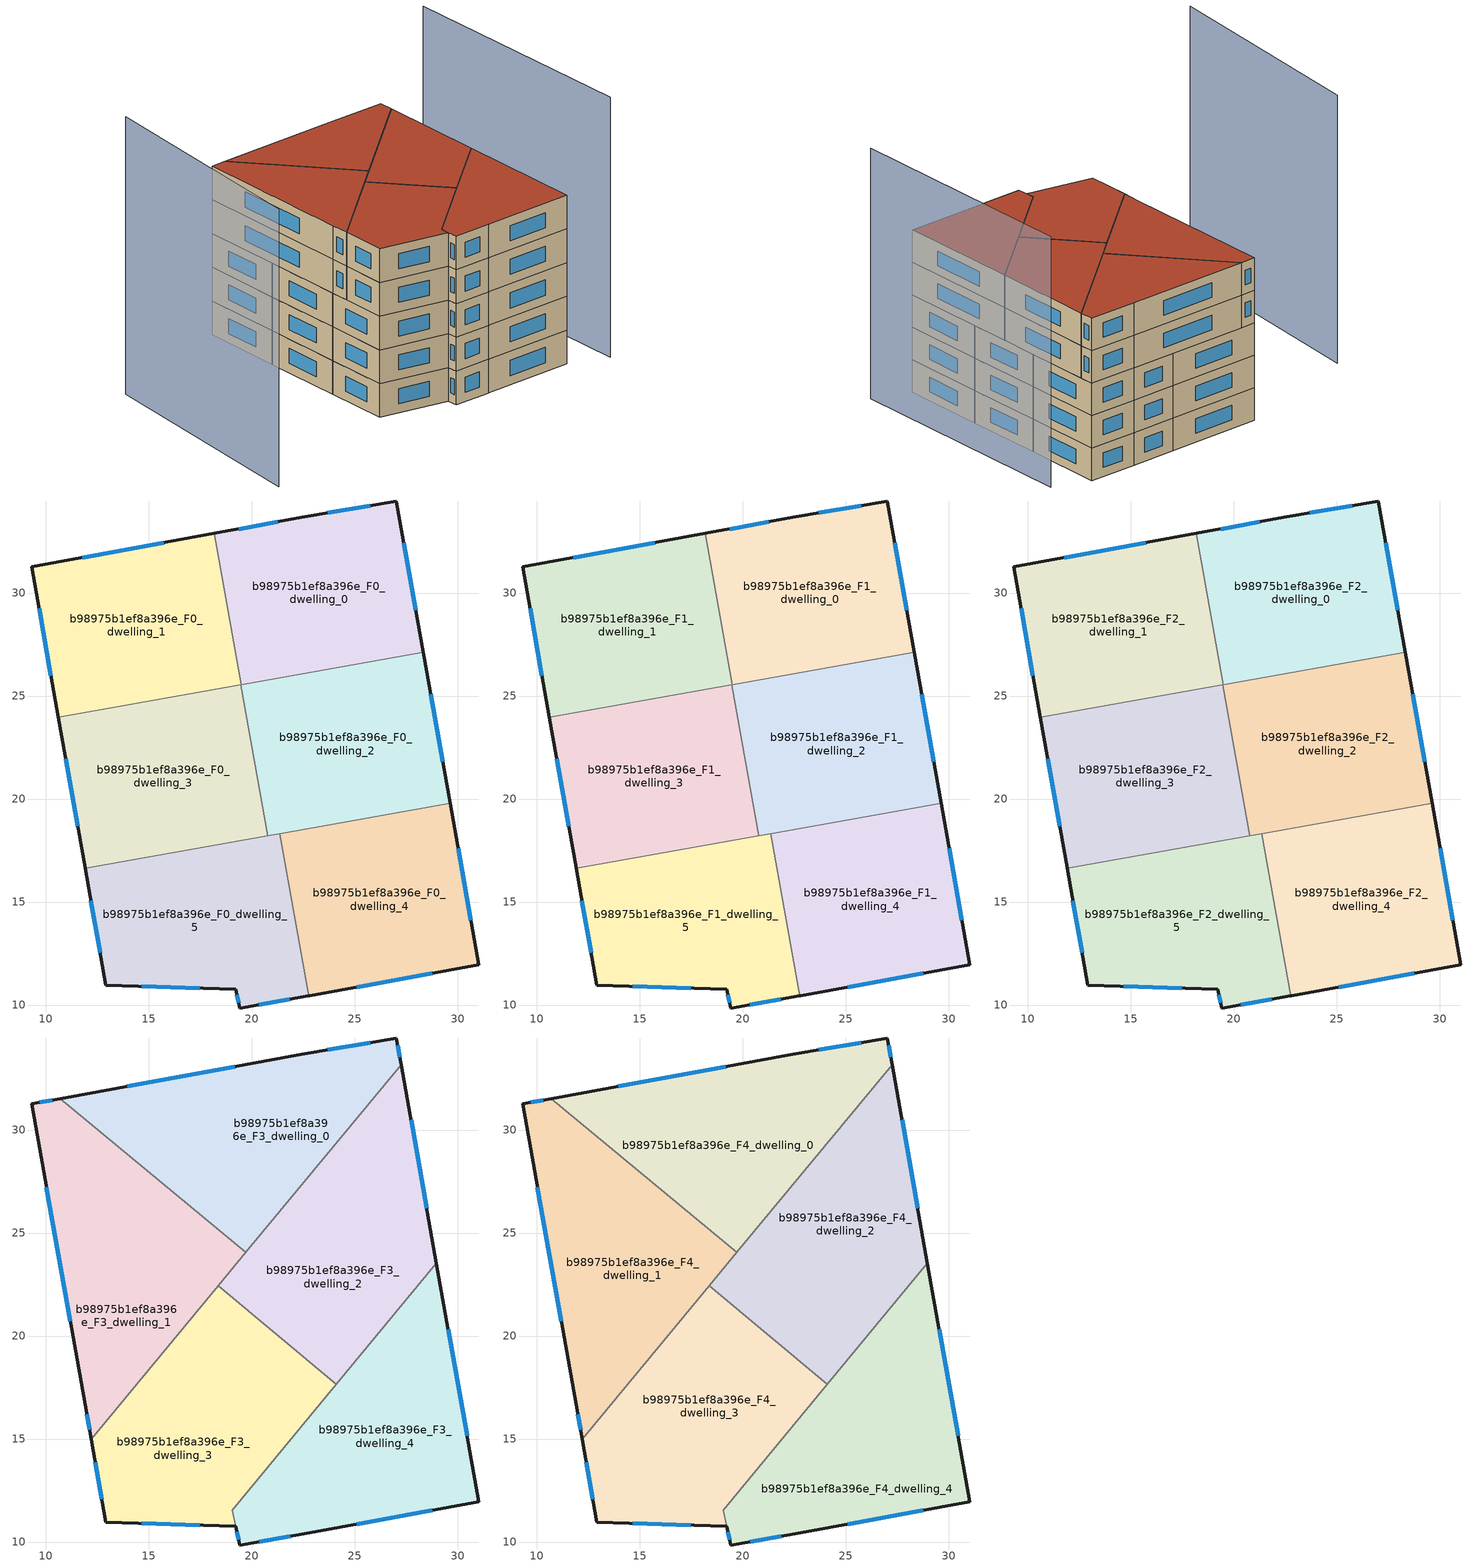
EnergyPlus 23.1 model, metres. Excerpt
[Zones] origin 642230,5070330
b98975b1ef8a396e_F0_dwelling_0
 floor ground (EU_floor_Construction): 27.04,34.47 28.34,27.12 19.5,25.55 18.2,32.9 22.43,33.67 z0
 wall outside (EU_wall_Construction): 28.34,27.12 27.04,34.47 22.43,33.67 18.2,32.9 z0:3
 wall to b98975b1ef8a396e_F0_dwelling_1 (EU_wall_Construction): 18.2,32.9 19.5,25.55 z0:3
 wall to b98975b1ef8a396e_F0_dwelling_2 (EU_wall_Construction): 19.5,25.55 28.34,27.12 z0:3
 window (EU_Window_Construction): 21.26,33.46 19.37,33.11 / 25.76,34.25 23.71,33.89 / 27.98,29.16 27.4,32.44 z0.83:2.17
b98975b1ef8a396e_F0_dwelling_1
 floor ground (EU_floor_Construction): 18.2,32.9 19.5,25.55 10.62,23.98 9.32,31.27 z0
 wall outside (EU_wall_Construction): 18.2,32.9 9.32,31.27 10.62,23.98 z0:3
 wall to b98975b1ef8a396e_F0_dwelling_3 (EU_wall_Construction): 10.62,23.98 19.48,25.55 z0:3
 wall to b98975b1ef8a396e_F0_dwelling_2 (EU_wall_Construction): 19.48,25.55 19.5,25.56 z0:3
 window (EU_Window_Construction): 15.74,32.45 11.78,31.72 / 9.68,29.25 10.26,26 z0.83:2.17
b98975b1ef8a396e_F0_dwelling_2
 floor ground (EU_floor_Construction): 28.34,27.12 29.64,19.79 20.78,18.22 19.48,25.55 z0
 wall outside (EU_wall_Construction): 29.64,19.79 28.34,27.12 z0:3
 wall to b98975b1ef8a396e_F0_dwelling_3 (EU_wall_Construction): 19.48,25.55 20.78,18.22 z0:3
 wall to b98975b1ef8a396e_F0_dwelling_4 (EU_wall_Construction): 21.37,18.32 29.64,19.79 z0:3
 wall to b98975b1ef8a396e_F0_dwelling_5 (EU_wall_Construction): 20.78,18.22 21.37,18.32 z0:3
 window (EU_Window_Construction): 29.28,21.82 28.7,25.09 z0.83:2.17
b98975b1ef8a396e_F0_dwelling_3
 floor ground (EU_floor_Construction): 19.48,25.55 20.78,18.22 11.92,16.64 11.92,16.66 10.62,23.98 z0
 wall outside (EU_wall_Construction): 10.62,23.98 11.92,16.66 11.92,16.64 z0:3
 wall to b98975b1ef8a396e_F0_dwelling_5 (EU_wall_Construction): 11.92,16.64 20.78,18.22 z0:3
 window (EU_Window_Construction): 10.98,21.95 11.56,18.69 z0.83:2.17
b98975b1ef8a396e_F0_dwelling_4
 floor ground (EU_floor_Construction): 29.64,19.79 31.03,11.95 22.82,10.45 22.77,10.44 21.37,18.32 z0
 wall outside (EU_wall_Construction): 22.77,10.44 22.82,10.45 31.03,11.95 29.64,19.79 z0:3
 wall to b98975b1ef8a396e_F0_dwelling_5 (EU_wall_Construction): 21.37,18.32 22.77,10.44 z0:3
 window (EU_Window_Construction): 30.65,14.12 30.03,17.62 / 25.1,10.87 28.76,11.54 z0.83:2.17
b98975b1ef8a396e_F0_dwelling_5
 floor ground (EU_floor_Construction): 21.37,18.32 22.77,10.44 19.42,9.86 19.22,10.75 12.92,10.96 11.92,16.64 z0
 wall outside (EU_wall_Construction): 11.92,16.64 12.92,10.96 19.22,10.75 19.42,9.86 22.77,10.44 z0:3
 window (EU_Window_Construction): 14.66,10.9 17.48,10.81 / 12.2,15.07 12.64,12.53 / 20.35,10.02 21.84,10.28 / 19.28,10.51 19.37,10.1 z0.83:2.17
b98975b1ef8a396e_F1_dwelling_0
 floor to b98975b1ef8a396e_F0_dwelling_0 (EU_floor_Construction): 27.04,34.47 28.34,27.12 19.5,25.55 18.2,32.9 22.43,33.67 z3
 wall outside (EU_wall_Construction): 28.34,27.12 27.04,34.47 22.43,33.67 18.2,32.9 z3:6
 wall to b98975b1ef8a396e_F1_dwelling_1 (EU_wall_Construction): 18.2,32.9 19.5,25.55 z3:6
 wall to b98975b1ef8a396e_F1_dwelling_2 (EU_wall_Construction): 19.5,25.55 28.34,27.12 z3:6
 window (EU_Window_Construction): 21.26,33.46 19.37,33.11 / 25.76,34.25 23.71,33.89 / 27.98,29.16 27.4,32.44 z3.83:5.17
b98975b1ef8a396e_F1_dwelling_1
 floor to b98975b1ef8a396e_F0_dwelling_1 (EU_floor_Construction): 18.2,32.9 19.5,25.55 10.62,23.98 9.32,31.27 z3
 wall outside (EU_wall_Construction): 18.2,32.9 9.32,31.27 10.62,23.98 z3:6
 wall to b98975b1ef8a396e_F1_dwelling_3 (EU_wall_Construction): 10.62,23.98 19.48,25.55 z3:6
 wall to b98975b1ef8a396e_F1_dwelling_2 (EU_wall_Construction): 19.48,25.55 19.5,25.56 z3:6
 window (EU_Window_Construction): 15.74,32.45 11.78,31.72 / 9.68,29.25 10.26,26 z3.83:5.17
b98975b1ef8a396e_F1_dwelling_2
 floor to b98975b1ef8a396e_F0_dwelling_2 (EU_floor_Construction): 28.34,27.12 29.64,19.79 20.78,18.22 19.48,25.55 z3
 wall outside (EU_wall_Construction): 29.64,19.79 28.34,27.12 z3:6
 wall to b98975b1ef8a396e_F1_dwelling_3 (EU_wall_Construction): 19.48,25.55 20.78,18.22 z3:6
 wall to b98975b1ef8a396e_F1_dwelling_4 (EU_wall_Construction): 21.37,18.32 29.64,19.79 z3:6
 wall to b98975b1ef8a396e_F1_dwelling_5 (EU_wall_Construction): 20.78,18.22 21.37,18.32 z3:6
 window (EU_Window_Construction): 29.28,21.82 28.7,25.09 z3.83:5.17
b98975b1ef8a396e_F1_dwelling_3
 floor to b98975b1ef8a396e_F0_dwelling_3 (EU_floor_Construction): 19.48,25.55 20.78,18.22 11.92,16.64 11.92,16.66 10.62,23.98 z3
 wall outside (EU_wall_Construction): 10.62,23.98 11.92,16.66 11.92,16.64 z3:6
 wall to b98975b1ef8a396e_F1_dwelling_5 (EU_wall_Construction): 11.92,16.64 20.78,18.22 z3:6
 window (EU_Window_Construction): 10.98,21.95 11.56,18.69 z3.83:5.17
b98975b1ef8a396e_F1_dwelling_4
 floor to b98975b1ef8a396e_F0_dwelling_4 (EU_floor_Construction): 29.64,19.79 31.03,11.95 22.82,10.45 22.77,10.44 21.37,18.32 z3
 wall outside (EU_wall_Construction): 22.77,10.44 22.82,10.45 31.03,11.95 29.64,19.79 z3:6
 wall to b98975b1ef8a396e_F1_dwelling_5 (EU_wall_Construction): 21.37,18.32 22.77,10.44 z3:6
 window (EU_Window_Construction): 30.65,14.12 30.03,17.62 / 25.1,10.87 28.76,11.54 z3.83:5.17
b98975b1ef8a396e_F1_dwelling_5
 floor to b98975b1ef8a396e_F0_dwelling_5 (EU_floor_Construction): 21.37,18.32 22.77,10.44 19.42,9.86 19.22,10.75 12.92,10.96 11.92,16.64 z3
 wall outside (EU_wall_Construction): 11.92,16.64 12.92,10.96 19.22,10.75 19.42,9.86 22.77,10.44 z3:6
 window (EU_Window_Construction): 14.66,10.9 17.48,10.81 / 12.2,15.07 12.64,12.53 / 20.35,10.02 21.84,10.28 / 19.28,10.51 19.37,10.1 z3.83:5.17
b98975b1ef8a396e_F2_dwelling_0
 floor to b98975b1ef8a396e_F1_dwelling_0 (EU_floor_Construction): 27.04,34.47 28.34,27.12 19.5,25.55 18.2,32.9 22.43,33.67 z6
 wall outside (EU_wall_Construction): 28.34,27.12 27.04,34.47 22.43,33.67 18.2,32.9 z6:9
 wall to b98975b1ef8a396e_F2_dwelling_1 (EU_wall_Construction): 18.2,32.9 19.5,25.55 z6:9
 wall to b98975b1ef8a396e_F2_dwelling_2 (EU_wall_Construction): 19.5,25.55 28.34,27.12 z6:9
 window (EU_Window_Construction): 21.26,33.46 19.37,33.11 / 25.76,34.25 23.71,33.89 / 27.98,29.16 27.4,32.44 z6.83:8.17
b98975b1ef8a396e_F2_dwelling_1
 floor to b98975b1ef8a396e_F1_dwelling_1 (EU_floor_Construction): 18.2,32.9 19.5,25.55 10.62,23.98 9.32,31.27 z6
 wall outside (EU_wall_Construction): 18.2,32.9 9.32,31.27 10.62,23.98 z6:9
 wall to b98975b1ef8a396e_F2_dwelling_3 (EU_wall_Construction): 10.62,23.98 19.48,25.55 z6:9
 wall to b98975b1ef8a396e_F2_dwelling_2 (EU_wall_Construction): 19.48,25.55 19.5,25.56 z6:9
 window (EU_Window_Construction): 15.74,32.45 11.78,31.72 / 9.68,29.25 10.26,26 z6.83:8.17
b98975b1ef8a396e_F2_dwelling_2
 floor to b98975b1ef8a396e_F1_dwelling_2 (EU_floor_Construction): 28.34,27.12 29.64,19.79 20.78,18.22 19.48,25.55 z6
 wall outside (EU_wall_Construction): 29.64,19.79 28.34,27.12 z6:9
 wall to b98975b1ef8a396e_F2_dwelling_3 (EU_wall_Construction): 19.48,25.55 20.78,18.22 z6:9
 wall to b98975b1ef8a396e_F2_dwelling_4 (EU_wall_Construction): 21.37,18.32 29.64,19.79 z6:9
 wall to b98975b1ef8a396e_F2_dwelling_5 (EU_wall_Construction): 20.78,18.22 21.37,18.32 z6:9
 window (EU_Window_Construction): 29.28,21.82 28.7,25.09 z6.83:8.17
b98975b1ef8a396e_F2_dwelling_3
 floor to b98975b1ef8a396e_F1_dwelling_3 (EU_floor_Construction): 19.48,25.55 20.78,18.22 11.92,16.64 11.92,16.66 10.62,23.98 z6
 wall outside (EU_wall_Construction): 10.62,23.98 11.92,16.66 11.92,16.64 z6:9
 wall to b98975b1ef8a396e_F2_dwelling_5 (EU_wall_Construction): 11.92,16.64 20.78,18.22 z6:9
 window (EU_Window_Construction): 10.98,21.95 11.56,18.69 z6.83:8.17
b98975b1ef8a396e_F2_dwelling_4
 floor to b98975b1ef8a396e_F1_dwelling_4 (EU_floor_Construction): 29.64,19.79 31.03,11.95 22.82,10.45 22.77,10.44 21.37,18.32 z6
 wall outside (EU_wall_Construction): 22.77,10.44 22.82,10.45 31.03,11.95 29.64,19.79 z6:9
 wall to b98975b1ef8a396e_F2_dwelling_5 (EU_wall_Construction): 21.37,18.32 22.77,10.44 z6:9
 window (EU_Window_Construction): 30.65,14.12 30.03,17.62 / 25.1,10.87 28.76,11.54 z6.83:8.17
b98975b1ef8a396e_F2_dwelling_5
 floor to b98975b1ef8a396e_F1_dwelling_5 (EU_floor_Construction): 21.37,18.32 22.77,10.44 19.42,9.86 19.22,10.75 12.92,10.96 11.92,16.64 z6
 wall outside (EU_wall_Construction): 11.92,16.64 12.92,10.96 19.22,10.75 19.42,9.86 22.77,10.44 z6:9
 window (EU_Window_Construction): 14.66,10.9 17.48,10.81 / 12.2,15.07 12.64,12.53 / 20.35,10.02 21.84,10.28 / 19.28,10.51 19.37,10.1 z6.83:8.17
b98975b1ef8a396e_F3_dwelling_0
 floor to b98975b1ef8a396e_F2_dwelling_0 (EU_floor_Construction): 27.04,34.47 27.27,33.17 21.21,25.86 19.5,25.55 18.2,32.9 22.43,33.67 z9
 floor to b98975b1ef8a396e_F2_dwelling_1 (EU_floor_Construction): 18.2,32.9 19.5,25.55 18.19,25.32 10.7,31.53 z9
 floor to b98975b1ef8a396e_F2_dwelling_2 (EU_floor_Construction): 21.21,25.86 19.74,24.08 19.48,25.55 z9
 floor to b98975b1ef8a396e_F2_dwelling_3 (EU_floor_Construction): 19.48,25.55 19.74,24.08 19.72,24.06 18.19,25.32 z9
 wall outside (EU_wall_Construction): 27.27,33.17 27.04,34.47 22.43,33.67 10.7,31.53 z9:12
 wall to b98975b1ef8a396e_F3_dwelling_1 (EU_wall_Construction): 10.7,31.53 19.72,24.06 z9:12
 wall to b98975b1ef8a396e_F3_dwelling_2 (EU_wall_Construction): 19.72,24.06 27.27,33.17 z9:12
 window (EU_Window_Construction): 19.18,33.08 13.95,32.12 / 25.76,34.25 23.71,33.89 / 27.2,33.53 27.1,34.11 z9.83:11.17
b98975b1ef8a396e_F3_dwelling_1
 floor to b98975b1ef8a396e_F2_dwelling_1 (EU_floor_Construction): 18.19,25.32 10.62,23.98 9.32,31.27 10.7,31.53 z9
 floor to b98975b1ef8a396e_F2_dwelling_3 (EU_floor_Construction): 19.72,24.06 13.86,16.99 11.92,16.64 11.92,16.66 10.62,23.98 18.19,25.32 z9
 floor to b98975b1ef8a396e_F2_dwelling_5 (EU_floor_Construction): 13.86,16.99 12.21,15 11.92,16.64 z9
 wall outside (EU_wall_Construction): 10.7,31.53 9.32,31.27 11.92,16.66 12.21,15 z9:12
 wall to b98975b1ef8a396e_F3_dwelling_3 (EU_wall_Construction): 12.21,15 18.37,22.43 z9:12
 wall to b98975b1ef8a396e_F3_dwelling_2 (EU_wall_Construction): 18.37,22.43 19.72,24.06 z9:12
 window (EU_Window_Construction): 10.04,27.23 11.2,20.71 / 10.32,31.46 9.7,31.34 / 12,16.2 12.13,15.46 z9.83:11.17
b98975b1ef8a396e_F3_dwelling_2
 floor to b98975b1ef8a396e_F2_dwelling_2 (EU_floor_Construction): 28.34,27.12 28.98,23.54 25.22,19 22.99,18.61 20.32,20.82 19.74,24.08 21.21,25.86 z9
 floor to b98975b1ef8a396e_F2_dwelling_0 (EU_floor_Construction): 27.27,33.17 28.34,27.12 21.21,25.86 z9
 floor to b98975b1ef8a396e_F2_dwelling_4 (EU_floor_Construction): 25.22,19 24.12,17.67 22.99,18.61 z9
 floor to b98975b1ef8a396e_F2_dwelling_3 (EU_floor_Construction): 19.74,24.08 20.32,20.82 18.37,22.43 z9
 wall outside (EU_wall_Construction): 28.98,23.54 27.27,33.17 z9:12
 wall to b98975b1ef8a396e_F3_dwelling_3 (EU_wall_Construction): 18.37,22.43 24.12,17.67 z9:12
 wall to b98975b1ef8a396e_F3_dwelling_4 (EU_wall_Construction): 24.12,17.67 28.98,23.54 z9:12
 window (EU_Window_Construction): 28.5,26.2 27.74,30.5 z9.83:11.17
b98975b1ef8a396e_F3_dwelling_3
 floor to b98975b1ef8a396e_F2_dwelling_3 (EU_floor_Construction): 20.32,20.82 20.78,18.22 13.86,16.99 18.37,22.43 z9
 floor to b98975b1ef8a396e_F2_dwelling_5 (EU_floor_Construction): 21.37,18.32 21.95,15.05 19.05,11.55 19.22,10.75 12.92,10.96 12.21,15 13.86,16.99 z9
 floor to b98975b1ef8a396e_F2_dwelling_4 (EU_floor_Construction): 24.12,17.67 21.95,15.05 21.37,18.32 22.99,18.61 z9
 floor to b98975b1ef8a396e_F2_dwelling_2 (EU_floor_Construction): 22.99,18.61 20.78,18.22 20.32,20.82 z9
 wall outside (EU_wall_Construction): 12.21,15 12.92,10.96 19.22,10.75 z9:12
 wall to b98975b1ef8a396e_F3_dwelling_4 (EU_wall_Construction): 19.22,10.76 19.05,11.55 24.12,17.67 z9:12
 window (EU_Window_Construction): 12.41,13.88 12.72,12.08 / 14.66,10.9 17.48,10.81 z9.83:11.17
b98975b1ef8a396e_F3_dwelling_4
 floor to b98975b1ef8a396e_F2_dwelling_4 (EU_floor_Construction): 29.64,19.79 31.03,11.95 22.82,10.45 22.77,10.44 21.95,15.05 25.22,19 z9
 floor to b98975b1ef8a396e_F2_dwelling_2 (EU_floor_Construction): 28.98,23.54 29.64,19.79 25.22,19 z9
 floor to b98975b1ef8a396e_F2_dwelling_5 (EU_floor_Construction): 21.95,15.05 22.77,10.44 19.42,9.86 19.23,10.76 19.08,11.39 19.05,11.55 z9
 wall outside (EU_wall_Construction): 19.23,10.76 19.42,9.86 22.82,10.45 31.03,11.95 28.98,23.54 z9:12
 window (EU_Window_Construction): 30.46,15.16 29.55,20.33 / 25.1,10.87 28.76,11.54 / 20.36,10.02 21.88,10.29 / 19.28,10.51 19.37,10.1 z9.83:11.17
b98975b1ef8a396e_F4_dwelling_0
 floor to b98975b1ef8a396e_F3_dwelling_0 (EU_floor_Construction): 27.04,34.47 27.27,33.17 19.72,24.06 10.7,31.53 22.43,33.67 z12
 wall outside (EU_wall_Construction): 27.27,33.17 27.04,34.47 22.43,33.67 10.7,31.53 z12:15
 wall to b98975b1ef8a396e_F4_dwelling_1 (EU_wall_Construction): 10.7,31.53 19.72,24.06 z12:15
 wall to b98975b1ef8a396e_F4_dwelling_2 (EU_wall_Construction): 19.72,24.06 27.27,33.17 z12:15
 window (EU_Window_Construction): 19.18,33.08 13.95,32.12 / 25.76,34.25 23.71,33.89 / 27.2,33.53 27.1,34.11 z12.83:14.17
 roof outside (EU_roof_Construction): 19.72,24.06 27.27,33.17 27.04,34.47 22.43,33.67 10.7,31.53 z15
b98975b1ef8a396e_F4_dwelling_1
 floor to b98975b1ef8a396e_F3_dwelling_1 (EU_floor_Construction): 19.72,24.06 12.21,15 11.92,16.66 9.32,31.27 10.7,31.53 z12
 wall outside (EU_wall_Construction): 10.7,31.53 9.32,31.27 11.92,16.66 12.21,15 z12:15
 wall to b98975b1ef8a396e_F4_dwelling_3 (EU_wall_Construction): 12.21,15 18.37,22.43 z12:15
 wall to b98975b1ef8a396e_F4_dwelling_2 (EU_wall_Construction): 18.37,22.43 19.72,24.06 z12:15
 window (EU_Window_Construction): 10.04,27.23 11.2,20.71 / 10.32,31.46 9.7,31.34 / 12,16.2 12.13,15.46 z12.83:14.17
 roof outside (EU_roof_Construction): 12.21,15 19.72,24.06 10.7,31.53 9.32,31.27 11.92,16.66 z15
b98975b1ef8a396e_F4_dwelling_2
 floor to b98975b1ef8a396e_F3_dwelling_2 (EU_floor_Construction): 27.27,33.17 28.98,23.54 24.12,17.67 18.37,22.43 z12
 wall outside (EU_wall_Construction): 28.98,23.54 27.27,33.17 z12:15
 wall to b98975b1ef8a396e_F4_dwelling_3 (EU_wall_Construction): 18.37,22.43 24.12,17.67 z12:15
 wall to b98975b1ef8a396e_F4_dwelling_4 (EU_wall_Construction): 24.12,17.67 28.98,23.54 z12:15
 window (EU_Window_Construction): 28.5,26.2 27.74,30.5 z12.83:14.17
 roof outside (EU_roof_Construction): 24.12,17.67 28.98,23.54 27.27,33.17 18.37,22.43 z15
b98975b1ef8a396e_F4_dwelling_3
 floor to b98975b1ef8a396e_F3_dwelling_3 (EU_floor_Construction): 24.12,17.67 19.05,11.55 19.22,10.75 12.92,10.96 12.21,15 18.37,22.43 z12
 wall outside (EU_wall_Construction): 12.21,15 12.92,10.96 19.22,10.75 z12:15
 wall to b98975b1ef8a396e_F4_dwelling_4 (EU_wall_Construction): 19.22,10.76 19.05,11.55 24.12,17.67 z12:15
 window (EU_Window_Construction): 12.41,13.88 12.72,12.08 / 14.66,10.9 17.48,10.81 z12.83:14.17
 roof outside (EU_roof_Construction): 19.22,10.75 19.05,11.55 24.12,17.67 18.37,22.43 12.21,15 12.92,10.96 z15
b98975b1ef8a396e_F4_dwelling_4
 floor to b98975b1ef8a396e_F3_dwelling_4 (EU_floor_Construction): 28.98,23.54 31.03,11.95 22.82,10.45 19.42,9.86 19.23,10.76 19.05,11.55 z12
 wall outside (EU_wall_Construction): 19.23,10.76 19.42,9.86 22.82,10.45 31.03,11.95 28.98,23.54 z12:15
 window (EU_Window_Construction): 30.46,15.16 29.55,20.33 / 25.1,10.87 28.76,11.54 / 20.36,10.02 21.88,10.29 / 19.28,10.51 19.37,10.1 z12.83:14.17
 roof outside (EU_roof_Construction): 31.03,11.95 28.98,23.54 19.05,11.55 19.23,10.76 19.42,9.86 22.82,10.45 z15
shading: 34.66,11.24 30.61,33.76 z0:23.1; -2.39,25.17 -0.79,3.86 z0:24.7
[Building]
EU S2 Campaign: North Axis=0; Terrain=City; Solar Distribution=FullExterior
[Site:Location]
Lyon-Bron: Latitude=45.75; Longitude=5; Time Zone=1; Elevation=198
[SizingPeriod:WeatherFileDays]
AnnualSizingPeriod: Begin Month=1; Begin Day of Month=1; End Month=12; End Day of Month=31; Day of Week for Start Day=Monday; Use Weather File Daylight Saving Period=No; Use Weather File Rain and Snow Indicators=No
[MATERIAL]
EU_InternalMass_Material: Roughness=MediumRough; Thickness=0.1; Conductivity=1; Density=1800; Specific Heat=900; Thermal Absorptance=0.9; Solar Absorptance=0.7; Visible Absorptance=0.7
[MATERIAL:NOMASS] Roughness=MediumRough; Thermal Absorptance=0.9; Solar Absorptance=0.7; Visible Absorptance=0.7
Name | Thermal Resistance
EU_wall_NoMass | 1.97775
EU_roof_NoMass | 1.81626
EU_floor_NoMass | 1.84812
[WINDOWMATERIAL:SIMPLEGLAZINGSYSTEM]
EU_Window_SimpleGlazing: UFactor=3.27502; Solar Heat Gain Coefficient=0.76; Visible Transmittance=0.76
[CONSTRUCTION]
EU_wall_Construction: EU_wall_NoMass
EU_roof_Construction: EU_roof_NoMass
EU_floor_Construction: EU_floor_NoMass
EU_Window_Construction: EU_Window_SimpleGlazing
EU_InternalMass_Construction: EU_InternalMass_Material
[ZONE] Type=1; Multiplier=1; Ceiling Height=autocalculate; Floor Area=autocalculate; Part of Total Floor Area=Yes
Name | Volume
b98975b1ef8a396e_F0_dwelling_0; b98975b1ef8a396e_F1_dwelling_0; b98975b1ef8a396e_F2_dwelling_0 | 201.147
b98975b1ef8a396e_F3_dwelling_0; b98975b1ef8a396e_F4_dwelling_0 | 241.362
b98975b1ef8a396e_F0_dwelling_1; b98975b1ef8a396e_F1_dwelling_1; b98975b1ef8a396e_F2_dwelling_1 | 201.141
b98975b1ef8a396e_F3_dwelling_1; b98975b1ef8a396e_F4_dwelling_1 | 241.372
b98975b1ef8a396e_F0_dwelling_2; b98975b1ef8a396e_F1_dwelling_2; b98975b1ef8a396e_F2_dwelling_2 | 201.119
b98975b1ef8a396e_F3_dwelling_2; b98975b1ef8a396e_F4_dwelling_2 | 241.359
b98975b1ef8a396e_F0_dwelling_3; b98975b1ef8a396e_F1_dwelling_3; b98975b1ef8a396e_F2_dwelling_3 | 201.135
b98975b1ef8a396e_F3_dwelling_3; b98975b1ef8a396e_F4_dwelling_3 | 242.344
b98975b1ef8a396e_F0_dwelling_4; b98975b1ef8a396e_F1_dwelling_4; b98975b1ef8a396e_F2_dwelling_4 | 201.137
b98975b1ef8a396e_F3_dwelling_4; b98975b1ef8a396e_F4_dwelling_4 | 240.386
b98975b1ef8a396e_F0_dwelling_5; b98975b1ef8a396e_F1_dwelling_5; b98975b1ef8a396e_F2_dwelling_5 | 201.132
[INTERNALMASS] Construction=EU_InternalMass_Construction
Name | Zone or ZoneList | Surface Area
b98975b1ef8a396e_F0_dwelling_0_EU_InternalMass | b98975b1ef8a396e_F0_dwelling_0 | 67.0488
b98975b1ef8a396e_F0_dwelling_1_EU_InternalMass | b98975b1ef8a396e_F0_dwelling_1 | 67.0443
b98975b1ef8a396e_F0_dwelling_2_EU_InternalMass | b98975b1ef8a396e_F0_dwelling_2 | 67.0396
b98975b1ef8a396e_F0_dwelling_3_EU_InternalMass | b98975b1ef8a396e_F0_dwelling_3 | 67.0459
b98975b1ef8a396e_F0_dwelling_4_EU_InternalMass | b98975b1ef8a396e_F0_dwelling_4 | 67.0453
b98975b1ef8a396e_F0_dwelling_5_EU_InternalMass | b98975b1ef8a396e_F0_dwelling_5 | 67.0447
b98975b1ef8a396e_F1_dwelling_0_EU_InternalMass | b98975b1ef8a396e_F1_dwelling_0 | 67.0488
b98975b1ef8a396e_F1_dwelling_1_EU_InternalMass | b98975b1ef8a396e_F1_dwelling_1 | 67.0443
b98975b1ef8a396e_F1_dwelling_2_EU_InternalMass | b98975b1ef8a396e_F1_dwelling_2 | 67.0396
b98975b1ef8a396e_F1_dwelling_3_EU_InternalMass | b98975b1ef8a396e_F1_dwelling_3 | 67.0459
b98975b1ef8a396e_F1_dwelling_4_EU_InternalMass | b98975b1ef8a396e_F1_dwelling_4 | 67.0453
b98975b1ef8a396e_F1_dwelling_5_EU_InternalMass | b98975b1ef8a396e_F1_dwelling_5 | 67.0447
b98975b1ef8a396e_F2_dwelling_0_EU_InternalMass | b98975b1ef8a396e_F2_dwelling_0 | 67.0488
b98975b1ef8a396e_F2_dwelling_1_EU_InternalMass | b98975b1ef8a396e_F2_dwelling_1 | 67.0443
b98975b1ef8a396e_F2_dwelling_2_EU_InternalMass | b98975b1ef8a396e_F2_dwelling_2 | 67.0396
b98975b1ef8a396e_F2_dwelling_3_EU_InternalMass | b98975b1ef8a396e_F2_dwelling_3 | 67.0459
b98975b1ef8a396e_F2_dwelling_4_EU_InternalMass | b98975b1ef8a396e_F2_dwelling_4 | 67.0453
b98975b1ef8a396e_F2_dwelling_5_EU_InternalMass | b98975b1ef8a396e_F2_dwelling_5 | 67.0447
b98975b1ef8a396e_F3_dwelling_0_EU_InternalMass | b98975b1ef8a396e_F3_dwelling_0 | 80.4537
b98975b1ef8a396e_F3_dwelling_1_EU_InternalMass | b98975b1ef8a396e_F3_dwelling_1 | 80.4548
b98975b1ef8a396e_F3_dwelling_2_EU_InternalMass | b98975b1ef8a396e_F3_dwelling_2 | 80.4515
b98975b1ef8a396e_F3_dwelling_3_EU_InternalMass | b98975b1ef8a396e_F3_dwelling_3 | 80.7708
b98975b1ef8a396e_F3_dwelling_4_EU_InternalMass | b98975b1ef8a396e_F3_dwelling_4 | 80.1308
b98975b1ef8a396e_F4_dwelling_0_EU_InternalMass | b98975b1ef8a396e_F4_dwelling_0 | 80.4537
b98975b1ef8a396e_F4_dwelling_1_EU_InternalMass | b98975b1ef8a396e_F4_dwelling_1 | 80.4548
b98975b1ef8a396e_F4_dwelling_2_EU_InternalMass | b98975b1ef8a396e_F4_dwelling_2 | 80.4515
b98975b1ef8a396e_F4_dwelling_3_EU_InternalMass | b98975b1ef8a396e_F4_dwelling_3 | 80.7708
b98975b1ef8a396e_F4_dwelling_4_EU_InternalMass | b98975b1ef8a396e_F4_dwelling_4 | 80.1308
[OTHEREQUIPMENT] Fuel Type=Electricity; Design Level Calculation Method=Watts/Area; Power per Zone Floor Area=1; Fraction Latent=0; Fraction Radiant=0; Fraction Lost=0; Carbon Dioxide Generation Rate=0; EndUse Subcategory=EU_Step8_InternalGains
Name | Zone or ZoneList or Space or SpaceList | Schedule
EU_Step8_InternalGain_b98975b1ef8a396e_F0_dwelling_0_f000 | b98975b1ef8a396e_F0_dwelling_0 | EU_Step8_GainSchedule_b98975b1ef8a396e_F0_dwelling_0_f000
EU_Step8_InternalGain_b98975b1ef8a396e_F0_dwelling_1_f000 | b98975b1ef8a396e_F0_dwelling_1 | EU_Step8_GainSchedule_b98975b1ef8a396e_F0_dwelling_1_f000
EU_Step8_InternalGain_b98975b1ef8a396e_F0_dwelling_2_f000 | b98975b1ef8a396e_F0_dwelling_2 | EU_Step8_GainSchedule_b98975b1ef8a396e_F0_dwelling_2_f000
EU_Step8_InternalGain_b98975b1ef8a396e_F0_dwelling_3_f000 | b98975b1ef8a396e_F0_dwelling_3 | EU_Step8_GainSchedule_b98975b1ef8a396e_F0_dwelling_3_f000
EU_Step8_InternalGain_b98975b1ef8a396e_F0_dwelling_4_f000 | b98975b1ef8a396e_F0_dwelling_4 | EU_Step8_GainSchedule_b98975b1ef8a396e_F0_dwelling_4_f000
EU_Step8_InternalGain_b98975b1ef8a396e_F0_dwelling_5_f000 | b98975b1ef8a396e_F0_dwelling_5 | EU_Step8_GainSchedule_b98975b1ef8a396e_F0_dwelling_5_f000
EU_Step8_InternalGain_b98975b1ef8a396e_F1_dwelling_0_f000 | b98975b1ef8a396e_F1_dwelling_0 | EU_Step8_GainSchedule_b98975b1ef8a396e_F1_dwelling_0_f000
EU_Step8_InternalGain_b98975b1ef8a396e_F1_dwelling_1_f000 | b98975b1ef8a396e_F1_dwelling_1 | EU_Step8_GainSchedule_b98975b1ef8a396e_F1_dwelling_1_f000
EU_Step8_InternalGain_b98975b1ef8a396e_F1_dwelling_2_f000 | b98975b1ef8a396e_F1_dwelling_2 | EU_Step8_GainSchedule_b98975b1ef8a396e_F1_dwelling_2_f000
EU_Step8_InternalGain_b98975b1ef8a396e_F1_dwelling_3_f000 | b98975b1ef8a396e_F1_dwelling_3 | EU_Step8_GainSchedule_b98975b1ef8a396e_F1_dwelling_3_f000
EU_Step8_InternalGain_b98975b1ef8a396e_F1_dwelling_4_f000 | b98975b1ef8a396e_F1_dwelling_4 | EU_Step8_GainSchedule_b98975b1ef8a396e_F1_dwelling_4_f000
EU_Step8_InternalGain_b98975b1ef8a396e_F1_dwelling_5_f000 | b98975b1ef8a396e_F1_dwelling_5 | EU_Step8_GainSchedule_b98975b1ef8a396e_F1_dwelling_5_f000
EU_Step8_InternalGain_b98975b1ef8a396e_F2_dwelling_0_f000 | b98975b1ef8a396e_F2_dwelling_0 | EU_Step8_GainSchedule_b98975b1ef8a396e_F2_dwelling_0_f000
EU_Step8_InternalGain_b98975b1ef8a396e_F2_dwelling_1_f000 | b98975b1ef8a396e_F2_dwelling_1 | EU_Step8_GainSchedule_b98975b1ef8a396e_F2_dwelling_1_f000
EU_Step8_InternalGain_b98975b1ef8a396e_F2_dwelling_2_f000 | b98975b1ef8a396e_F2_dwelling_2 | EU_Step8_GainSchedule_b98975b1ef8a396e_F2_dwelling_2_f000
EU_Step8_InternalGain_b98975b1ef8a396e_F2_dwelling_3_f000 | b98975b1ef8a396e_F2_dwelling_3 | EU_Step8_GainSchedule_b98975b1ef8a396e_F2_dwelling_3_f000
EU_Step8_InternalGain_b98975b1ef8a396e_F2_dwelling_4_f000 | b98975b1ef8a396e_F2_dwelling_4 | EU_Step8_GainSchedule_b98975b1ef8a396e_F2_dwelling_4_f000
EU_Step8_InternalGain_b98975b1ef8a396e_F2_dwelling_5_f000 | b98975b1ef8a396e_F2_dwelling_5 | EU_Step8_GainSchedule_b98975b1ef8a396e_F2_dwelling_5_f000
EU_Step8_InternalGain_b98975b1ef8a396e_F3_dwelling_0_f000 | b98975b1ef8a396e_F3_dwelling_0 | EU_Step8_GainSchedule_b98975b1ef8a396e_F3_dwelling_0_f000
EU_Step8_InternalGain_b98975b1ef8a396e_F3_dwelling_1_f000 | b98975b1ef8a396e_F3_dwelling_1 | EU_Step8_GainSchedule_b98975b1ef8a396e_F3_dwelling_1_f000
EU_Step8_InternalGain_b98975b1ef8a396e_F3_dwelling_2_f000 | b98975b1ef8a396e_F3_dwelling_2 | EU_Step8_GainSchedule_b98975b1ef8a396e_F3_dwelling_2_f000
EU_Step8_InternalGain_b98975b1ef8a396e_F3_dwelling_3_f000 | b98975b1ef8a396e_F3_dwelling_3 | EU_Step8_GainSchedule_b98975b1ef8a396e_F3_dwelling_3_f000
EU_Step8_InternalGain_b98975b1ef8a396e_F3_dwelling_4_f000 | b98975b1ef8a396e_F3_dwelling_4 | EU_Step8_GainSchedule_b98975b1ef8a396e_F3_dwelling_4_f000
EU_Step8_InternalGain_b98975b1ef8a396e_F4_dwelling_0_f000 | b98975b1ef8a396e_F4_dwelling_0 | EU_Step8_GainSchedule_b98975b1ef8a396e_F4_dwelling_0_f000
EU_Step8_InternalGain_b98975b1ef8a396e_F4_dwelling_1_f000 | b98975b1ef8a396e_F4_dwelling_1 | EU_Step8_GainSchedule_b98975b1ef8a396e_F4_dwelling_1_f000
EU_Step8_InternalGain_b98975b1ef8a396e_F4_dwelling_2_f000 | b98975b1ef8a396e_F4_dwelling_2 | EU_Step8_GainSchedule_b98975b1ef8a396e_F4_dwelling_2_f000
EU_Step8_InternalGain_b98975b1ef8a396e_F4_dwelling_3_f000 | b98975b1ef8a396e_F4_dwelling_3 | EU_Step8_GainSchedule_b98975b1ef8a396e_F4_dwelling_3_f000
EU_Step8_InternalGain_b98975b1ef8a396e_F4_dwelling_4_f000 | b98975b1ef8a396e_F4_dwelling_4 | EU_Step8_GainSchedule_b98975b1ef8a396e_F4_dwelling_4_f000
[ZONEVENTILATION:DESIGNFLOWRATE] Schedule=EU_AlwaysOn; Design Flow Rate Calculation Method=AirChanges/Hour; Air Changes per Hour=0.759424; Ventilation Type=Natural; Fan Pressure Rise=0; Fan Total Efficiency=1; Constant Term Coefficient=1; Temperature Term Coefficient=0; Velocity Term Coefficient=0; Velocity Squared Term Coefficient=0; Minimum Indoor Temperature=-100; Maximum Indoor Temperature=100; Delta Temperature=-100; Minimum Outdoor Temperature=-100; Maximum Outdoor Temperature=100; Maximum Wind Speed=40
Name | Zone or ZoneList or Space or SpaceList
EU_ConstantAir_b98975b1ef8a396e_F0_dwelling_0 | b98975b1ef8a396e_F0_dwelling_0
EU_ConstantAir_b98975b1ef8a396e_F0_dwelling_1 | b98975b1ef8a396e_F0_dwelling_1
EU_ConstantAir_b98975b1ef8a396e_F0_dwelling_2 | b98975b1ef8a396e_F0_dwelling_2
EU_ConstantAir_b98975b1ef8a396e_F0_dwelling_3 | b98975b1ef8a396e_F0_dwelling_3
EU_ConstantAir_b98975b1ef8a396e_F0_dwelling_4 | b98975b1ef8a396e_F0_dwelling_4
EU_ConstantAir_b98975b1ef8a396e_F0_dwelling_5 | b98975b1ef8a396e_F0_dwelling_5
EU_ConstantAir_b98975b1ef8a396e_F1_dwelling_0 | b98975b1ef8a396e_F1_dwelling_0
EU_ConstantAir_b98975b1ef8a396e_F1_dwelling_1 | b98975b1ef8a396e_F1_dwelling_1
EU_ConstantAir_b98975b1ef8a396e_F1_dwelling_2 | b98975b1ef8a396e_F1_dwelling_2
EU_ConstantAir_b98975b1ef8a396e_F1_dwelling_3 | b98975b1ef8a396e_F1_dwelling_3
EU_ConstantAir_b98975b1ef8a396e_F1_dwelling_4 | b98975b1ef8a396e_F1_dwelling_4
EU_ConstantAir_b98975b1ef8a396e_F1_dwelling_5 | b98975b1ef8a396e_F1_dwelling_5
EU_ConstantAir_b98975b1ef8a396e_F2_dwelling_0 | b98975b1ef8a396e_F2_dwelling_0
EU_ConstantAir_b98975b1ef8a396e_F2_dwelling_1 | b98975b1ef8a396e_F2_dwelling_1
EU_ConstantAir_b98975b1ef8a396e_F2_dwelling_2 | b98975b1ef8a396e_F2_dwelling_2
EU_ConstantAir_b98975b1ef8a396e_F2_dwelling_3 | b98975b1ef8a396e_F2_dwelling_3
EU_ConstantAir_b98975b1ef8a396e_F2_dwelling_4 | b98975b1ef8a396e_F2_dwelling_4
EU_ConstantAir_b98975b1ef8a396e_F2_dwelling_5 | b98975b1ef8a396e_F2_dwelling_5
EU_ConstantAir_b98975b1ef8a396e_F3_dwelling_0 | b98975b1ef8a396e_F3_dwelling_0
EU_ConstantAir_b98975b1ef8a396e_F3_dwelling_1 | b98975b1ef8a396e_F3_dwelling_1
EU_ConstantAir_b98975b1ef8a396e_F3_dwelling_2 | b98975b1ef8a396e_F3_dwelling_2
EU_ConstantAir_b98975b1ef8a396e_F3_dwelling_3 | b98975b1ef8a396e_F3_dwelling_3
EU_ConstantAir_b98975b1ef8a396e_F3_dwelling_4 | b98975b1ef8a396e_F3_dwelling_4
EU_ConstantAir_b98975b1ef8a396e_F4_dwelling_0 | b98975b1ef8a396e_F4_dwelling_0
EU_ConstantAir_b98975b1ef8a396e_F4_dwelling_1 | b98975b1ef8a396e_F4_dwelling_1
EU_ConstantAir_b98975b1ef8a396e_F4_dwelling_2 | b98975b1ef8a396e_F4_dwelling_2
EU_ConstantAir_b98975b1ef8a396e_F4_dwelling_3 | b98975b1ef8a396e_F4_dwelling_3
EU_ConstantAir_b98975b1ef8a396e_F4_dwelling_4 | b98975b1ef8a396e_F4_dwelling_4
[HVACTEMPLATE:THERMOSTAT] Constant Heating Setpoint=20; Constant Cooling Setpoint=50
EU_HeatOnly_b98975b1ef8a396e_F0_dwelling_0; EU_HeatOnly_b98975b1ef8a396e_F0_dwelling_1; EU_HeatOnly_b98975b1ef8a396e_F0_dwelling_2; EU_HeatOnly_b98975b1ef8a396e_F0_dwelling_3; EU_HeatOnly_b98975b1ef8a396e_F0_dwelling_4; EU_HeatOnly_b98975b1ef8a396e_F0_dwelling_5; EU_HeatOnly_b98975b1ef8a396e_F1_dwelling_0; EU_HeatOnly_b98975b1ef8a396e_F1_dwelling_1; EU_HeatOnly_b98975b1ef8a396e_F1_dwelling_2; EU_HeatOnly_b98975b1ef8a396e_F1_dwelling_3; EU_HeatOnly_b98975b1ef8a396e_F1_dwelling_4; EU_HeatOnly_b98975b1ef8a396e_F1_dwelling_5; EU_HeatOnly_b98975b1ef8a396e_F2_dwelling_0; EU_HeatOnly_b98975b1ef8a396e_F2_dwelling_1; EU_HeatOnly_b98975b1ef8a396e_F2_dwelling_2; EU_HeatOnly_b98975b1ef8a396e_F2_dwelling_3; EU_HeatOnly_b98975b1ef8a396e_F2_dwelling_4; EU_HeatOnly_b98975b1ef8a396e_F2_dwelling_5; EU_HeatOnly_b98975b1ef8a396e_F3_dwelling_0; EU_HeatOnly_b98975b1ef8a396e_F3_dwelling_1; EU_HeatOnly_b98975b1ef8a396e_F3_dwelling_2; EU_HeatOnly_b98975b1ef8a396e_F3_dwelling_3; EU_HeatOnly_b98975b1ef8a396e_F3_dwelling_4; EU_HeatOnly_b98975b1ef8a396e_F4_dwelling_0; EU_HeatOnly_b98975b1ef8a396e_F4_dwelling_1; EU_HeatOnly_b98975b1ef8a396e_F4_dwelling_2; EU_HeatOnly_b98975b1ef8a396e_F4_dwelling_3; EU_HeatOnly_b98975b1ef8a396e_F4_dwelling_4
[HVACTEMPLATE:ZONE:IDEALLOADSAIRSYSTEM] System Availability Schedule=EU_AlwaysOn; Maximum Heating Supply Air Temperature=50; Minimum Cooling Supply Air Temperature=13; Maximum Heating Supply Air Humidity Ratio=0.0156; Minimum Cooling Supply Air Humidity Ratio=0.0077; Heating Limit=NoLimit; Cooling Limit=NoLimit; Heating Availability Schedule=EU_AlwaysOn; Cooling Availability Schedule=EU_CoolingOff; Dehumidification Control Type=ConstantSensibleHeatRatio; Cooling Sensible Heat Ratio=0.7; Dehumidification Setpoint=60; Humidification Control Type=None; Humidification Setpoint=30; Outdoor Air Method=None; Outdoor Air Flow Rate per Person=0.00944; Outdoor Air Flow Rate per Zone Floor Area=0; Outdoor Air Flow Rate per Zone=0; Demand Controlled Ventilation Type=None; Outdoor Air Economizer Type=NoEconomizer; Heat Recovery Type=None; Sensible Heat Recovery Effectiveness=0.7; Latent Heat Recovery Effectiveness=0.65
Name | Template Thermostat
b98975b1ef8a396e_F0_dwelling_0 | EU_HeatOnly_b98975b1ef8a396e_F0_dwelling_0
b98975b1ef8a396e_F0_dwelling_1 | EU_HeatOnly_b98975b1ef8a396e_F0_dwelling_1
b98975b1ef8a396e_F0_dwelling_2 | EU_HeatOnly_b98975b1ef8a396e_F0_dwelling_2
b98975b1ef8a396e_F0_dwelling_3 | EU_HeatOnly_b98975b1ef8a396e_F0_dwelling_3
b98975b1ef8a396e_F0_dwelling_4 | EU_HeatOnly_b98975b1ef8a396e_F0_dwelling_4
b98975b1ef8a396e_F0_dwelling_5 | EU_HeatOnly_b98975b1ef8a396e_F0_dwelling_5
b98975b1ef8a396e_F1_dwelling_0 | EU_HeatOnly_b98975b1ef8a396e_F1_dwelling_0
b98975b1ef8a396e_F1_dwelling_1 | EU_HeatOnly_b98975b1ef8a396e_F1_dwelling_1
b98975b1ef8a396e_F1_dwelling_2 | EU_HeatOnly_b98975b1ef8a396e_F1_dwelling_2
b98975b1ef8a396e_F1_dwelling_3 | EU_HeatOnly_b98975b1ef8a396e_F1_dwelling_3
b98975b1ef8a396e_F1_dwelling_4 | EU_HeatOnly_b98975b1ef8a396e_F1_dwelling_4
b98975b1ef8a396e_F1_dwelling_5 | EU_HeatOnly_b98975b1ef8a396e_F1_dwelling_5
b98975b1ef8a396e_F2_dwelling_0 | EU_HeatOnly_b98975b1ef8a396e_F2_dwelling_0
b98975b1ef8a396e_F2_dwelling_1 | EU_HeatOnly_b98975b1ef8a396e_F2_dwelling_1
b98975b1ef8a396e_F2_dwelling_2 | EU_HeatOnly_b98975b1ef8a396e_F2_dwelling_2
b98975b1ef8a396e_F2_dwelling_3 | EU_HeatOnly_b98975b1ef8a396e_F2_dwelling_3
b98975b1ef8a396e_F2_dwelling_4 | EU_HeatOnly_b98975b1ef8a396e_F2_dwelling_4
b98975b1ef8a396e_F2_dwelling_5 | EU_HeatOnly_b98975b1ef8a396e_F2_dwelling_5
b98975b1ef8a396e_F3_dwelling_0 | EU_HeatOnly_b98975b1ef8a396e_F3_dwelling_0
b98975b1ef8a396e_F3_dwelling_1 | EU_HeatOnly_b98975b1ef8a396e_F3_dwelling_1
b98975b1ef8a396e_F3_dwelling_2 | EU_HeatOnly_b98975b1ef8a396e_F3_dwelling_2
b98975b1ef8a396e_F3_dwelling_3 | EU_HeatOnly_b98975b1ef8a396e_F3_dwelling_3
b98975b1ef8a396e_F3_dwelling_4 | EU_HeatOnly_b98975b1ef8a396e_F3_dwelling_4
b98975b1ef8a396e_F4_dwelling_0 | EU_HeatOnly_b98975b1ef8a396e_F4_dwelling_0
b98975b1ef8a396e_F4_dwelling_1 | EU_HeatOnly_b98975b1ef8a396e_F4_dwelling_1
b98975b1ef8a396e_F4_dwelling_2 | EU_HeatOnly_b98975b1ef8a396e_F4_dwelling_2
b98975b1ef8a396e_F4_dwelling_3 | EU_HeatOnly_b98975b1ef8a396e_F4_dwelling_3
b98975b1ef8a396e_F4_dwelling_4 | EU_HeatOnly_b98975b1ef8a396e_F4_dwelling_4
[SIZING:ZONE] Zone Cooling Design Supply Air Temperature Input Method=SupplyAirTemperature; Zone Cooling Design Supply Air Temperature=13; Zone Heating Design Supply Air Temperature Input Method=SupplyAirTemperature; Zone Heating Design Supply Air Temperature=50; Zone Cooling Design Supply Air Humidity Ratio=0.008; Zone Heating Design Supply Air Humidity Ratio=0.008; Cooling Design Air Flow Method=DesignDay; Cooling Design Air Flow Rate=0; Cooling Minimum Air Flow per Zone Floor Area=0.000762; Cooling Minimum Air Flow=0; Cooling Minimum Air Flow Fraction=0.2; Heating Design Air Flow Method=DesignDay; Heating Design Air Flow Rate=0; Heating Maximum Air Flow per Zone Floor Area=0.002032; Heating Maximum Air Flow=0.141576; Heating Maximum Air Flow Fraction=0.3; Account for Dedicated Outdoor Air System=No; Dedicated Outdoor Air System Control Strategy=NeutralSupplyAir; Dedicated Outdoor Air Low Setpoint Temperature for Design=autosize; Dedicated Outdoor Air High Setpoint Temperature for Design=autosize; Zone Load Sizing Method=Sensible Load Only No Latent Load; Zone Latent Cooling Design Supply Air Humidity Ratio Input Method=HumidityRatioDifference; Zone Cooling Design Supply Air Humidity Ratio Difference=0.005; Zone Latent Heating Design Supply Air Humidity Ratio Input Method=HumidityRatioDifference; Zone Humidification Design Supply Air Humidity Ratio Difference=0.005
b98975b1ef8a396e_F0_dwelling_0; b98975b1ef8a396e_F0_dwelling_1; b98975b1ef8a396e_F0_dwelling_2; b98975b1ef8a396e_F0_dwelling_3; b98975b1ef8a396e_F0_dwelling_4; b98975b1ef8a396e_F0_dwelling_5; b98975b1ef8a396e_F1_dwelling_0; b98975b1ef8a396e_F1_dwelling_1; b98975b1ef8a396e_F1_dwelling_2; b98975b1ef8a396e_F1_dwelling_3; b98975b1ef8a396e_F1_dwelling_4; b98975b1ef8a396e_F1_dwelling_5; b98975b1ef8a396e_F2_dwelling_0; b98975b1ef8a396e_F2_dwelling_1; b98975b1ef8a396e_F2_dwelling_2; b98975b1ef8a396e_F2_dwelling_3; b98975b1ef8a396e_F2_dwelling_4; b98975b1ef8a396e_F2_dwelling_5; b98975b1ef8a396e_F3_dwelling_0; b98975b1ef8a396e_F3_dwelling_1; b98975b1ef8a396e_F3_dwelling_2; b98975b1ef8a396e_F3_dwelling_3; b98975b1ef8a396e_F3_dwelling_4; b98975b1ef8a396e_F4_dwelling_0; b98975b1ef8a396e_F4_dwelling_1; b98975b1ef8a396e_F4_dwelling_2; b98975b1ef8a396e_F4_dwelling_3; b98975b1ef8a396e_F4_dwelling_4
[SCHEDULE:CONSTANT]
Name | Hourly Value
EU_AlwaysOn | 1
EU_CoolingOff | 0
[SCHEDULE:FILE] Column Number=1; Rows to Skip at Top=0; Number of Hours of Data=8760; Column Separator=Comma; Interpolate to Timestep=No; Minutes per Item=60; Adjust Schedule for Daylight Savings=Yes
Name | File
EU_Step8_GainSchedule_b98975b1ef8a396e_F0_dwelling_0_f000 | ../../schedules/b98975b1ef8a396e/b98975b1ef8a396e_F0_dwelling_0_f000_gain.csv
EU_Step8_GainSchedule_b98975b1ef8a396e_F0_dwelling_1_f000 | ../../schedules/b98975b1ef8a396e/b98975b1ef8a396e_F0_dwelling_1_f000_gain.csv
EU_Step8_GainSchedule_b98975b1ef8a396e_F0_dwelling_2_f000 | ../../schedules/b98975b1ef8a396e/b98975b1ef8a396e_F0_dwelling_2_f000_gain.csv
EU_Step8_GainSchedule_b98975b1ef8a396e_F0_dwelling_3_f000 | ../../schedules/b98975b1ef8a396e/b98975b1ef8a396e_F0_dwelling_3_f000_gain.csv
EU_Step8_GainSchedule_b98975b1ef8a396e_F0_dwelling_4_f000 | ../../schedules/b98975b1ef8a396e/b98975b1ef8a396e_F0_dwelling_4_f000_gain.csv
EU_Step8_GainSchedule_b98975b1ef8a396e_F0_dwelling_5_f000 | ../../schedules/b98975b1ef8a396e/b98975b1ef8a396e_F0_dwelling_5_f000_gain.csv
EU_Step8_GainSchedule_b98975b1ef8a396e_F1_dwelling_0_f000 | ../../schedules/b98975b1ef8a396e/b98975b1ef8a396e_F1_dwelling_0_f000_gain.csv
EU_Step8_GainSchedule_b98975b1ef8a396e_F1_dwelling_1_f000 | ../../schedules/b98975b1ef8a396e/b98975b1ef8a396e_F1_dwelling_1_f000_gain.csv
EU_Step8_GainSchedule_b98975b1ef8a396e_F1_dwelling_2_f000 | ../../schedules/b98975b1ef8a396e/b98975b1ef8a396e_F1_dwelling_2_f000_gain.csv
EU_Step8_GainSchedule_b98975b1ef8a396e_F1_dwelling_3_f000 | ../../schedules/b98975b1ef8a396e/b98975b1ef8a396e_F1_dwelling_3_f000_gain.csv
EU_Step8_GainSchedule_b98975b1ef8a396e_F1_dwelling_4_f000 | ../../schedules/b98975b1ef8a396e/b98975b1ef8a396e_F1_dwelling_4_f000_gain.csv
EU_Step8_GainSchedule_b98975b1ef8a396e_F1_dwelling_5_f000 | ../../schedules/b98975b1ef8a396e/b98975b1ef8a396e_F1_dwelling_5_f000_gain.csv
EU_Step8_GainSchedule_b98975b1ef8a396e_F2_dwelling_0_f000 | ../../schedules/b98975b1ef8a396e/b98975b1ef8a396e_F2_dwelling_0_f000_gain.csv
EU_Step8_GainSchedule_b98975b1ef8a396e_F2_dwelling_1_f000 | ../../schedules/b98975b1ef8a396e/b98975b1ef8a396e_F2_dwelling_1_f000_gain.csv
EU_Step8_GainSchedule_b98975b1ef8a396e_F2_dwelling_2_f000 | ../../schedules/b98975b1ef8a396e/b98975b1ef8a396e_F2_dwelling_2_f000_gain.csv
EU_Step8_GainSchedule_b98975b1ef8a396e_F2_dwelling_3_f000 | ../../schedules/b98975b1ef8a396e/b98975b1ef8a396e_F2_dwelling_3_f000_gain.csv
EU_Step8_GainSchedule_b98975b1ef8a396e_F2_dwelling_4_f000 | ../../schedules/b98975b1ef8a396e/b98975b1ef8a396e_F2_dwelling_4_f000_gain.csv
EU_Step8_GainSchedule_b98975b1ef8a396e_F2_dwelling_5_f000 | ../../schedules/b98975b1ef8a396e/b98975b1ef8a396e_F2_dwelling_5_f000_gain.csv
EU_Step8_GainSchedule_b98975b1ef8a396e_F3_dwelling_0_f000 | ../../schedules/b98975b1ef8a396e/b98975b1ef8a396e_F3_dwelling_0_f000_gain.csv
EU_Step8_GainSchedule_b98975b1ef8a396e_F3_dwelling_1_f000 | ../../schedules/b98975b1ef8a396e/b98975b1ef8a396e_F3_dwelling_1_f000_gain.csv
EU_Step8_GainSchedule_b98975b1ef8a396e_F3_dwelling_2_f000 | ../../schedules/b98975b1ef8a396e/b98975b1ef8a396e_F3_dwelling_2_f000_gain.csv
EU_Step8_GainSchedule_b98975b1ef8a396e_F3_dwelling_3_f000 | ../../schedules/b98975b1ef8a396e/b98975b1ef8a396e_F3_dwelling_3_f000_gain.csv
EU_Step8_GainSchedule_b98975b1ef8a396e_F3_dwelling_4_f000 | ../../schedules/b98975b1ef8a396e/b98975b1ef8a396e_F3_dwelling_4_f000_gain.csv
EU_Step8_GainSchedule_b98975b1ef8a396e_F4_dwelling_0_f000 | ../../schedules/b98975b1ef8a396e/b98975b1ef8a396e_F4_dwelling_0_f000_gain.csv
EU_Step8_GainSchedule_b98975b1ef8a396e_F4_dwelling_1_f000 | ../../schedules/b98975b1ef8a396e/b98975b1ef8a396e_F4_dwelling_1_f000_gain.csv
EU_Step8_GainSchedule_b98975b1ef8a396e_F4_dwelling_2_f000 | ../../schedules/b98975b1ef8a396e/b98975b1ef8a396e_F4_dwelling_2_f000_gain.csv
EU_Step8_GainSchedule_b98975b1ef8a396e_F4_dwelling_3_f000 | ../../schedules/b98975b1ef8a396e/b98975b1ef8a396e_F4_dwelling_3_f000_gain.csv
EU_Step8_GainSchedule_b98975b1ef8a396e_F4_dwelling_4_f000 | ../../schedules/b98975b1ef8a396e/b98975b1ef8a396e_F4_dwelling_4_f000_gain.csv
